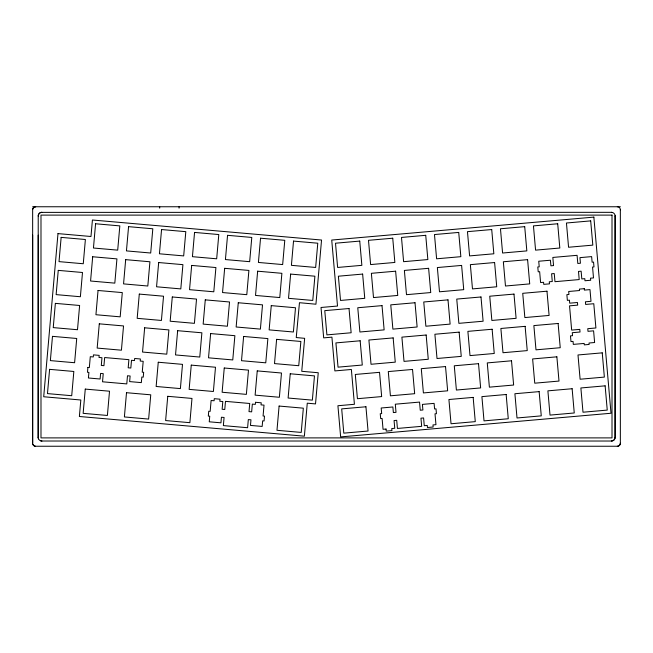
<?xml version="1.0" encoding="UTF-8"?>
<svg xmlns="http://www.w3.org/2000/svg" width="653" height="653" viewBox="0 0 653 653"><rect width="100%" height="100%" fill="white"/><g stroke="black" fill="none" stroke-linecap="round" stroke-linejoin="round"><path stroke-width="0.98" d="M32.65 235.162L32.65 443.314M38.511 438.857A3.706 3.706 0 0 1 38.168 437.339L38.217 235.162M615.126 215.776L615.085 437.469M620.35 443.338L620.35 209.719M620.35 443.265L620.35 443.24A3.02 3.02 0 0 1 617.33 446.244L35.67 446.244A3.02 3.02 0 0 1 32.65 443.224L32.65 209.776A3.02 3.02 0 0 1 35.67 206.756L35.548 206.764A2.987 2.987 0 0 0 32.699 209.401M41.302 212.38L611.698 212.331M617.33 446.244L617.518 446.236A2.996 2.996 0 0 0 620.301 443.599M32.65 206.756L620.35 206.756M38.152 437.265A3.755 3.755 0 0 0 41.604 441.012L611.404 441.028A3.73 3.73 0 0 0 615.11 437.477M40.584 440.767L40.845 440.857A3.763 3.763 0 0 0 41.947 441.028M620.35 209.744L620.35 209.776A3.02 3.02 0 0 0 617.33 206.756M615.134 216.053L615.134 437.29A3.73 3.73 0 0 1 611.404 441.028M179.069 206.756L179.069 208.152M159.699 206.756L159.699 208.152M41.286 212.307A3.828 3.828 0 0 0 38.217 216.053L38.217 437.29M35.458 446.228A2.987 2.987 0 0 1 32.944 444.489M38.217 216.053A3.73 3.73 0 0 1 41.947 212.323M611.404 212.323A3.73 3.73 0 0 1 615.134 216.012M255.503 402.289L255.323 404.37L252.336 404.109L251.658 411.847L249.013 411.619L249.732 403.481L225.481 401.358L224.771 409.496L222.134 409.268L222.812 401.53L219.824 401.269L220.004 399.187L214.29 398.689L214.102 400.762L211.115 400.501L210.168 411.366L208.74 411.235L208.315 416.083L209.744 416.214L209.254 421.805L220.943 422.826L221.432 417.234L224.077 417.463L223.359 425.601L247.609 427.723L248.32 419.585L250.964 419.814L250.474 425.413L262.163 426.433L262.653 420.842L264.081 420.965L264.506 416.116L263.077 415.994L264.024 405.129L261.037 404.876L261.224 402.795L255.503 402.289M57.986 233.611L43.702 396.755L80.825 400.003L79.38 416.492L304.38 436.188L307.269 403.187L315.521 403.913L318.248 372.741L301.751 371.296L304.649 338.327L296.242 337.544L299.466 302.706L315.93 304.216L321.545 240.026L92.416 220.004L90.971 236.5L57.986 233.611M49.595 369.345L47.473 393.596L71.716 395.718L73.838 371.467L49.595 369.345M52.485 336.352L50.363 360.603L74.605 362.725L76.728 338.474L52.485 336.352M55.366 303.367L53.244 327.61L77.495 329.732L79.617 305.482L55.366 303.367M58.256 270.375L56.134 294.617L80.376 296.74L82.498 272.497L58.256 270.375M61.145 237.382L59.023 261.624L83.266 263.747L85.388 239.504L61.145 237.382M92.685 256.76L90.571 281.01L114.814 283.133L116.936 258.882L92.685 256.76M95.575 223.767L93.452 248.018L117.703 250.14L119.826 225.889L95.575 223.767M85.265 389.09L83.143 413.341L107.394 415.463L109.516 391.212L85.265 389.09M87.902 367.419L87.478 372.267L88.914 372.398L88.416 377.989L100.113 379.009L100.603 373.418L103.239 373.647L102.529 381.793L126.78 383.907L127.49 375.769L130.127 376.006L129.637 381.597L141.326 382.617L141.823 377.026L143.244 377.148L143.668 372.3L142.24 372.177L143.195 361.313L140.207 361.052L140.387 358.979L134.673 358.481L134.485 360.554L131.506 360.293L130.829 368.031L128.184 367.802L128.894 359.664L104.651 357.542L103.933 365.68L101.297 365.451L101.974 357.713L98.987 357.452L99.166 355.371L93.452 354.873L93.273 356.946L90.285 356.685L89.339 367.549L87.902 367.419M98.048 290.479L95.934 314.722L120.176 316.844L122.299 292.593L98.048 290.479M99.289 323.831L97.166 348.073L121.417 350.196L123.531 325.945L99.289 323.831M125.678 259.649L123.556 283.892L147.807 286.014L149.929 261.771L125.678 259.649M128.568 226.656L126.445 250.899L150.696 253.021L152.818 228.779L128.568 226.656M126.511 392.698L124.388 416.941L148.631 419.071L150.753 394.82L126.511 392.698M139.293 294.087L137.171 318.329L161.413 320.452L163.536 296.209L139.293 294.087M144.656 327.798L142.534 352.049L166.776 354.163L168.898 329.92L144.656 327.798M158.671 262.539L156.557 286.781L180.799 288.904L182.922 264.653L158.671 262.539M161.56 229.546L159.438 253.788L183.681 255.911L185.803 231.66L161.56 229.546M158.263 362.235L156.14 386.478L180.391 388.6L182.505 364.358L158.263 362.235M172.286 296.968L170.164 321.219L194.406 323.341L196.529 299.09L172.286 296.968M167.748 396.306L165.625 420.556L189.876 422.679L191.99 398.428L167.748 396.306M177.649 330.687L175.518 354.93L199.769 357.052L201.891 332.801L177.649 330.687M191.664 265.42L189.541 289.671L213.792 291.793L215.914 267.542L191.664 265.42M194.553 232.427L192.431 256.678L216.674 258.8L218.796 234.549L194.553 232.427M191.256 365.117L189.133 389.368L213.384 391.49L215.498 367.239L191.256 365.117M205.271 299.858L203.156 324.1L227.399 326.222L229.521 301.98L205.271 299.858M210.633 333.569L208.519 357.82L232.762 359.942L234.884 335.691L210.633 333.569M224.656 268.31L222.534 292.552L246.785 294.674L248.907 270.432L224.656 268.31M227.546 235.317L225.424 259.559L249.666 261.682L251.789 237.439L227.546 235.317M224.248 368.006L222.126 392.249L246.369 394.371L248.491 370.129L224.248 368.006M238.272 302.747L236.141 326.99L260.392 329.112L262.514 304.861L238.272 302.747M243.626 336.458L241.504 360.701L265.755 362.823L267.877 338.581L243.626 336.458M257.649 271.191L255.527 295.442L279.778 297.564L281.892 273.313L257.649 271.191M260.539 238.206L258.417 262.449L282.659 264.571L284.781 240.32L260.539 238.206M257.241 370.896L255.119 395.138L279.362 397.261L281.484 373.018L257.241 370.896M271.256 305.628L269.142 329.879L293.385 332.002L295.507 307.751L271.256 305.628M276.619 339.348L274.505 363.59L298.748 365.713L300.87 341.462L276.619 339.348M279.1 406.052L276.978 430.294L301.221 432.417L303.343 408.174L279.1 406.052M290.642 274.08L288.52 298.323L312.771 300.445L314.893 276.203L290.642 274.08M293.524 241.088L291.409 265.338L315.652 267.452L317.774 243.21L293.524 241.088M290.234 373.777L288.112 398.028L312.354 400.142L314.477 375.899L290.234 373.777M553.548 265.575L550.912 265.812L550.414 260.221L538.733 261.241L539.223 266.832L537.794 266.963L538.211 271.811L539.647 271.681L540.594 282.545L543.582 282.284L543.761 284.357L549.475 283.859L549.295 281.778L552.283 281.516L551.605 273.778L554.242 273.542L554.96 281.688L579.203 279.566L578.493 271.428L581.129 271.191L581.815 278.937L584.794 278.676L584.982 280.749L590.696 280.251L590.516 278.17L593.504 277.917L592.549 267.053L593.977 266.93L593.553 262.082L592.124 262.204L591.634 256.613L579.946 257.633L580.435 263.232L577.799 263.461L577.081 255.323L552.838 257.437L553.548 265.575M386.045 429.037L383.05 429.307L382.103 418.451L380.675 418.565L380.25 413.716L381.679 413.594L381.189 408.003L392.877 406.982L393.367 412.574L396.012 412.345L395.302 404.199L419.544 402.085L420.254 410.223L422.899 409.986L422.409 404.395L434.098 403.374L434.588 408.966L436.016 408.843L436.441 413.692L435.012 413.814L435.959 424.679L432.98 424.932L433.159 427.013L427.446 427.511L427.258 425.438L424.27 425.699L423.593 417.953L420.956 418.189L421.667 426.327L397.416 428.45L396.706 420.312L394.069 420.54L394.747 428.278L391.751 428.539L391.939 430.621L386.225 431.119L386.045 429.037M593.855 217.114L331.732 240.051L337.511 306.037L321.015 307.481L323.676 337.87L331.92 337.152L334.875 370.92L351.371 369.476L354.416 404.289L337.919 405.733L340.646 436.906L611.012 413.251L593.855 217.114M359.746 241.088L335.503 243.21L337.625 267.452L361.868 265.338L359.746 241.088M392.739 238.206L368.496 240.32L370.618 264.571L394.861 262.449L392.739 238.206M425.732 235.317L401.489 237.439L403.611 261.682L427.854 259.559L425.732 235.317M458.724 232.427L434.482 234.549L436.604 258.8L460.847 256.678L458.724 232.427M491.717 229.546L467.466 231.66L469.597 255.911L493.839 253.788L491.717 229.546M524.71 226.656L500.459 228.779L502.581 253.021L526.832 250.899L524.71 226.656M557.703 223.767L533.452 225.889L535.574 250.14L559.817 248.018L557.703 223.767M590.696 220.885L566.445 223.008L568.567 247.25L592.818 245.128L590.696 220.885M362.635 274.08L338.385 276.203L340.515 300.445L364.758 298.323L362.635 274.08M395.628 271.191L371.377 273.313L373.5 297.564L397.75 295.442L395.628 271.191M428.621 268.31L404.378 270.432L406.493 294.674L430.743 292.552L428.621 268.31M461.614 265.42L437.363 267.542L439.485 291.793L463.728 289.671L461.614 265.42M494.607 262.539L470.356 264.653L472.478 288.904L496.729 286.781L494.607 262.539M527.6 259.649L503.349 261.771L505.471 286.014L529.714 283.892L527.6 259.649M349.029 308.518L324.778 310.64L326.9 334.883L351.143 332.761L349.029 308.518M382.013 305.628L357.771 307.751L359.893 332.002L384.135 329.879L382.013 305.628M415.014 302.747L390.763 304.861L392.886 329.112L417.128 326.99L415.014 302.747M447.999 299.858L423.756 301.98L425.878 326.222L450.121 324.1L447.999 299.858M480.992 296.968L456.749 299.09L458.871 323.341L483.114 321.219L480.992 296.968M513.984 294.087L489.742 296.209L491.864 320.452L516.107 318.329L513.984 294.087M546.977 291.197L522.726 293.319L524.857 317.562L549.1 315.44L546.977 291.197M584.264 288.675L579.415 289.099L579.546 290.528L568.681 291.483L568.943 294.47L566.869 294.65L567.367 300.364L569.44 300.184L569.71 303.172L577.448 302.494L577.676 305.131L569.538 305.849L571.661 330.091L579.799 329.381L580.027 332.018L572.289 332.695L572.55 335.691L570.477 335.871L570.975 341.584L573.056 341.405L573.31 344.392L584.174 343.437L584.296 344.866L589.145 344.441L589.022 343.013L594.614 342.523L593.593 330.834L587.994 331.324L587.765 328.688L595.903 327.969L593.781 303.727L585.643 304.437L585.415 301.8L591.006 301.311L589.986 289.614L584.394 290.103L584.264 288.675M360.162 340.784L335.911 342.907L338.034 367.157L362.284 365.035L360.162 340.784M393.155 337.903L368.904 340.025L371.026 364.268L395.269 362.146L393.155 337.903M426.148 335.013L401.897 337.136L404.019 361.378L428.27 359.264L426.148 335.013M459.141 332.124L434.89 334.246L437.012 358.497L461.255 356.375L459.141 332.124M492.125 329.243L467.883 331.365L470.005 355.607L494.248 353.485L492.125 329.243M525.118 326.353L500.875 328.475L502.998 352.726L527.24 350.604L525.118 326.353M558.111 323.472L533.868 325.586L535.991 349.837L560.233 347.714L558.111 323.472M379.54 372.332L355.297 374.455L357.42 398.705L381.662 396.583L379.54 372.332M412.533 369.451L388.29 371.573L390.412 395.816L414.655 393.694L412.533 369.451M445.526 366.562L421.283 368.684L423.397 392.926L447.648 390.812L445.526 366.562M478.518 363.672L454.276 365.794L456.39 390.045L480.641 387.923L478.518 363.672M511.511 360.791L487.269 362.913L489.383 387.156L513.633 385.033L511.511 360.791M556.87 356.824L532.628 358.946L534.75 383.189L559.001 381.066L556.87 356.824M602.237 352.849L577.995 354.971L580.109 379.222L604.36 377.099L602.237 352.849M365.933 406.77L341.69 408.892L343.805 433.143L368.055 431.021L365.933 406.77M473.156 397.391L448.913 399.514L451.035 423.756L475.278 421.634L473.156 397.391M506.148 394.502L481.906 396.624L484.02 420.875L508.271 418.753L506.148 394.502M539.141 391.62L514.899 393.735L517.013 417.985L541.264 415.863L539.141 391.62M572.134 388.731L547.891 390.853L550.006 415.096L574.256 412.974L572.134 388.731M605.127 385.841L580.876 387.964L582.998 412.214L607.249 410.092L605.127 385.841M612.008 215.106L40.992 215.106L40.992 437.894L612.008 437.894L612.008 215.106"/></g></svg>
